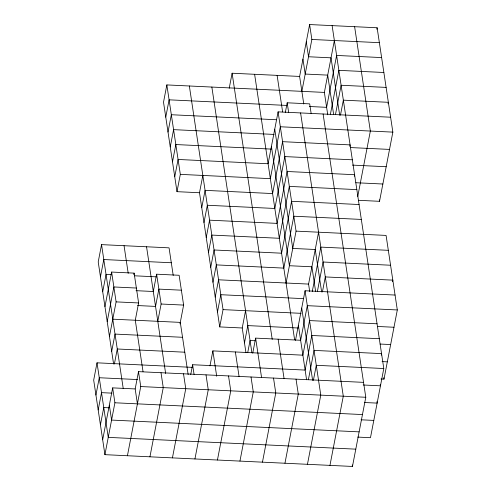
<?xml version="1.0" encoding="UTF-8"?>
<svg xmlns="http://www.w3.org/2000/svg" width="491" height="491" viewBox="0 0 491 491"><rect width="100%" height="100%" fill="white"/><g stroke="black" fill="none" stroke-linecap="round" stroke-linejoin="round"><path stroke-width="0.74" d="M173.213 275.426L169.057 247.845L101.545 244.628L98.218 261.924L113.605 364.052M100.465 276.832L103.791 259.536L171.304 262.753M102.711 291.74L106.038 274.444L111.291 274.696M104.957 306.648L111.617 272.057L134.123 273.131L138.615 302.947L135.283 320.242L143.034 371.681M192.282 367.36L97.015 362.824L93.689 380.12L104.921 454.666L352.464 466.45L365.789 397.268L323.096 114.004M107.204 321.562L113.863 286.965L136.369 288.039M95.935 395.034L99.268 377.739L137.523 379.555M109.45 336.47L116.109 301.879L111.617 272.057M98.182 409.942L101.514 392.647L112.016 393.144M111.696 351.378L115.029 334.083L182.542 337.292M100.428 424.85L103.761 407.555L109.008 407.8M327.743 114.784L324.373 92.418L166.842 84.918L163.515 102.214L176.993 191.668L199.499 192.736L219.722 326.914L242.229 327.988L245.936 352.587M114.378 364.027L117.275 348.991L184.788 352.2M133.834 274.635L134.123 273.131M102.674 439.758L112.666 387.872L135.172 388.94L137.419 403.848M165.762 117.122L169.094 99.826L286.861 105.436M104.921 454.666L114.912 402.78L112.666 387.872M168.008 132.03L171.341 114.734L276.353 119.736M170.254 146.938L173.587 129.642L274.101 134.43M172.501 161.852L175.833 144.55L271.1 149.086M174.747 176.76L178.08 159.465L268.092 163.749L278.084 111.862L390.603 117.214M180.001 323.888L183.622 305.089L179.129 275.273L156.623 274.199L153.296 291.501L136.044 290.678M135.172 388.94L138.499 371.644L363.543 382.36M176.993 191.668L180.326 174.373L166.842 84.918M127.427 455.74L140.751 386.552L138.499 371.644M157.789 321.317L161.122 304.021L156.623 274.199M199.499 192.736L202.832 175.44M149.933 456.808L163.251 387.626L161.005 372.718M201.746 207.644L205.078 190.348L272.591 193.564L282.583 141.678L350.089 144.888L349.801 146.392M229.211 88.263L232.108 73.227L299.62 76.436L303.776 104.018M203.992 222.558L207.325 205.256L274.837 208.472L284.829 156.586L352.342 159.802M206.238 237.466L209.571 220.171L277.084 223.38L287.075 171.494L354.588 174.71L354.293 176.214M208.485 252.374L211.817 235.079L279.33 238.288L289.322 186.402L356.834 189.618M172.433 457.882L185.758 388.694L183.511 373.786M210.737 267.282L214.064 249.987L281.576 253.196L291.568 201.31L359.081 204.526M190.729 374.498L192.613 364.727L305.132 370.079L311.791 335.488L379.304 338.704M212.984 282.19L216.31 264.894L283.823 268.111L293.814 216.218L361.327 219.434M215.23 297.098L218.556 279.802L308.575 284.086L309.698 291.544M217.476 312.006L220.809 294.71L303.321 298.638M209.97 365.93L212.867 350.887L302.886 355.171L309.545 320.58L377.057 323.796M219.722 326.914L223.055 309.618L189.348 85.993M194.939 458.95L208.258 389.768L206.011 374.86M242.229 327.988L245.555 310.693M217.439 460.024L230.764 390.836L228.518 375.928M285.308 112.574L287.186 102.797L309.692 103.865L311.153 113.556M244.475 342.896L247.802 325.601L298.062 327.994M299.62 76.436L309.612 24.55L377.125 27.766L392.855 132.122L379.531 201.31L358.528 200.31M247.734 352.538L250.048 340.508L255.302 340.76M301.867 91.344L311.859 39.458L309.612 24.55M252.73 353.164L255.627 338.121L300.633 340.263L307.298 305.672L397.311 309.956L383.993 379.138L380.991 378.997M239.946 461.092L253.27 391.91L251.024 377.002M286.069 283.019L296.061 231.126L278.084 111.862M324.373 92.418L334.365 40.532M262.452 462.166L275.77 392.984L273.524 378.07M330.314 114.716L338.858 70.348L383.864 72.49M335.457 114.581L341.104 85.256L386.11 87.398M295.49 340.398L305.052 290.764L395.065 295.048M340.453 115.207L343.35 100.164L388.356 102.306L388.068 103.81M308.575 284.086L318.567 232.2M312.27 291.476L320.813 247.108L388.326 250.324M317.413 291.347L323.06 262.016L390.572 265.232M284.952 463.234L298.276 394.052L296.03 379.144M322.409 291.967L325.306 276.924L392.818 280.14L392.53 281.644M308.391 379.727L314.037 350.396L381.55 353.612L381.262 355.116M376.836 29.27L377.125 27.766M313.387 380.347L316.284 365.304L383.796 368.52L370.472 437.702L357.724 437.094M357.749 196.474L370.349 131.054L354.619 26.692M307.458 464.308L320.776 395.126L305.052 290.764M329.958 465.376L343.283 396.194L300.59 112.93M311.859 39.458L379.371 42.674M381.617 57.582L336.611 55.44L326.619 107.326L309.367 106.504M392.855 132.122L280.336 126.77L270.338 178.656L180.326 174.373M350.513 147.564L389.523 149.417M352.434 165.111L386.19 166.719M355.858 182.726L382.863 184.015M296.061 231.126L386.079 235.416L397.311 309.956M134.546 275.801L156.298 276.838M181.375 290.181L158.869 289.113L155.543 306.409L137.541 305.549M116.109 301.879L138.615 302.947M161.122 304.021L183.622 305.089M223.055 309.618L301.069 313.332M377.481 326.466L393.985 327.252M112.783 319.175L180.295 322.384L188.157 374.565M380.151 344.05L390.652 344.547M382.072 361.597L387.319 361.842M363.211 384.993L380.464 385.816L380.243 384.324M140.751 386.552L365.789 397.268M364.383 402.503L377.137 403.111L376.91 401.62M114.912 402.78L362.456 414.564M361.051 419.799L373.804 420.406M359.124 431.859L111.586 420.075L109.34 405.167M355.797 449.155L108.253 437.371L97.015 362.824M379.304 199.819L379.531 201.31M332.119 25.624L383.796 368.52M383.766 377.653L383.993 379.138M339.686 115.225L331.032 57.828L308.526 56.753L306.28 41.845M333.659 114.63L327.7 75.123L305.199 74.049L302.953 59.141M352.237 464.959L352.464 466.45M321.642 291.985L315.234 249.496L292.734 248.428L274.757 129.158M287.186 102.797L288.647 112.488M315.615 291.39L311.908 266.791L289.402 265.723L271.425 146.453M277.114 75.368L282.62 111.893M301.72 308.06L312.62 380.365M298.387 325.355L306.593 379.77M254.614 74.294L294.606 339.668M278.133 339.195L284.086 378.702M232.108 73.227L272.217 339.342M255.627 338.121L261.58 377.628M211.854 87.06L251.846 352.434M235.373 351.961L239.08 376.56M212.867 350.887L216.691 376.235M192.613 364.727L194.074 374.418M146.551 246.77L165.651 373.498M124.051 245.703L128.206 273.278M101.545 244.628L123.229 388.498"/></g></svg>
